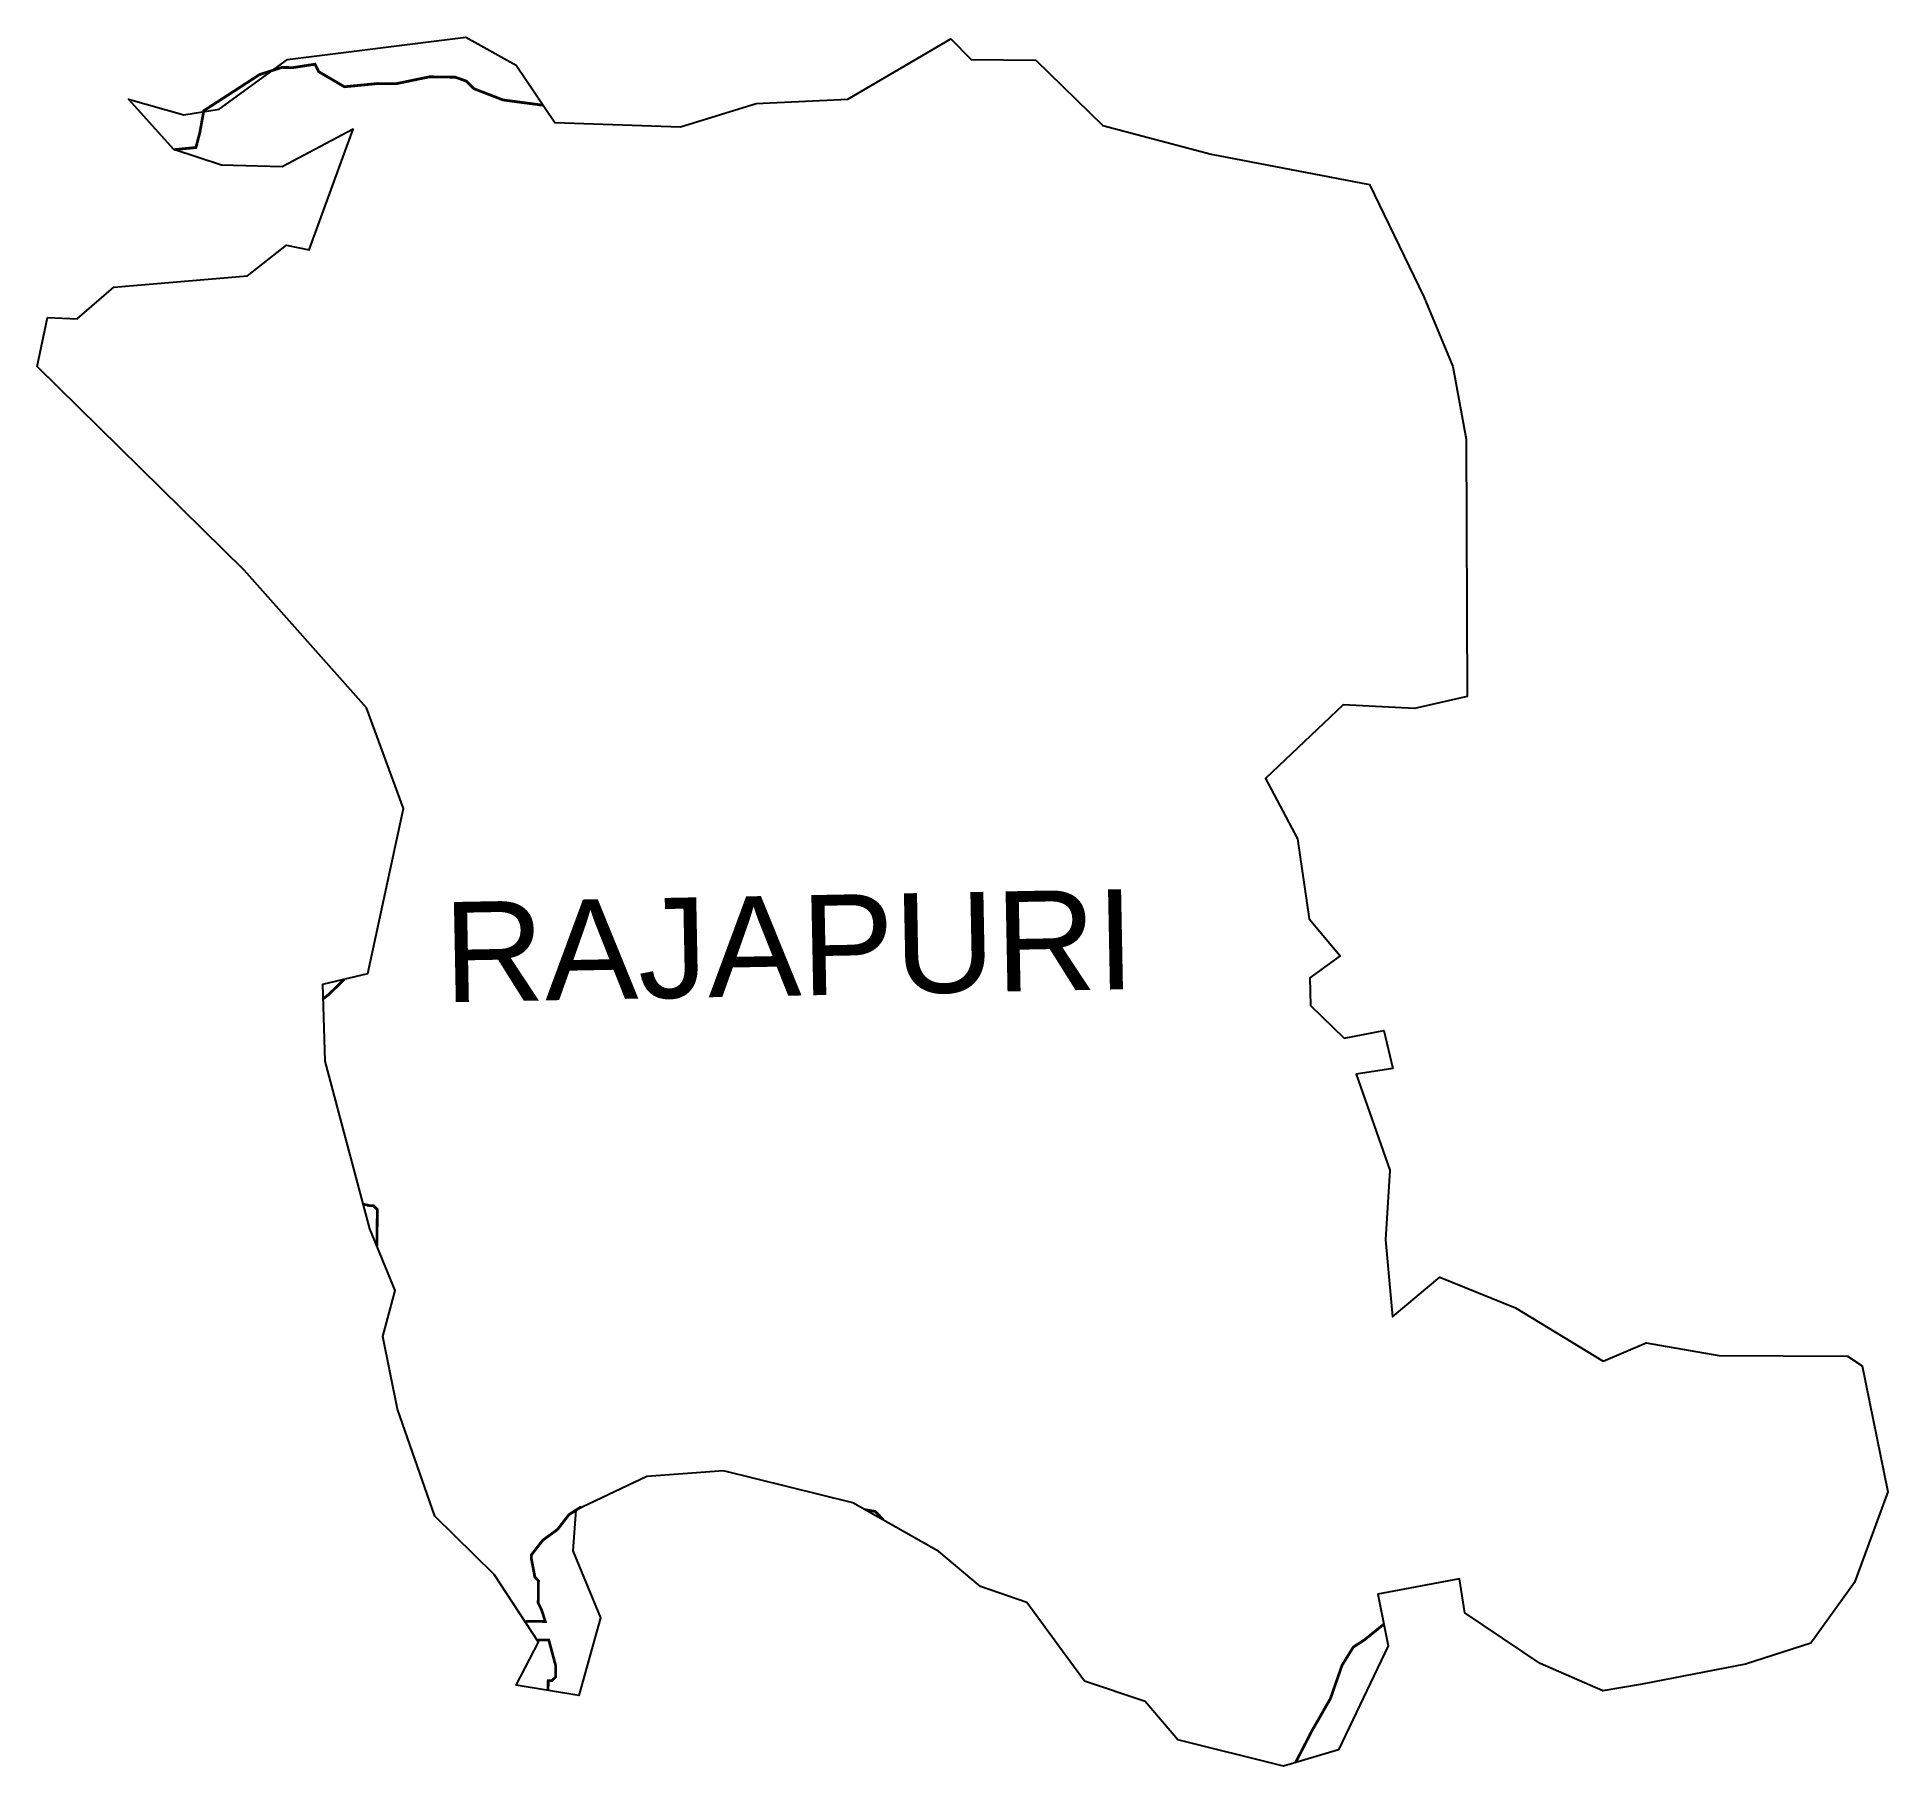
# Model space of a CAD drawing. Header units: metres. Extents: x 284941 to 286951, y 2024466 to 2026344.
import ezdxf

# ---------------------------------------------------------------- set-up
doc = ezdxf.new("R2010")
doc.units = ezdxf.units.M
for name, color, linetype in [('HAZARDS LINE', 1, 'Continuous'), ('village', 3, 'Continuous'), ('VILLAGE NAME', 250, 'Continuous')]:
    doc.layers.add(name, color=color, linetype=linetype)
doc.styles.get("Standard").update_dxf_attribs({"font": 'simplex.shx'})

msp = doc.modelspace()

# ---------------------------------------------------------------- linework, layer by layer
at = {"color": 3, "flags": 128}
msp.add_lwpolyline([(285955.6, 2026319.8), (286025.8, 2026319.2)], dxfattribs=at)
at = {"layer": 'HAZARDS LINE', "lineweight": 18}
for points in [[(285090, 2026222, 3.01, 3.01, 0), (285113.6, 2026224.3, 3.01, 3.01, 0), (285117.9, 2026240.3, 3.01, 3.01, 0), (285122.2, 2026264.3, 3.01, 3.01, 0), (285146.5, 2026280, 3.01, 3.01, 0), (285182.9, 2026303.6, 3.01, 3.01, 0), (285207, 2026311.3, 3.01, 3.01, 0), (285219, 2026311.1, 3.01, 3.01, 0), (285243.1, 2026314.8, 3.01, 3.01, 0), (285247, 2026306.7, 3.01, 3.01, 0), (285274.9, 2026290.3, 3.01, 3.01, 0), (285311, 2026293.8, 3.01, 3.01, 0), (285331.1, 2026293.6, 3.01, 3.01, 0), (285367.2, 2026301.1, 3.01, 3.01, 0), (285395.3, 2026300.7, 3.01, 3.01, 0), (285407.3, 2026296.5, 3.01, 3.01, 0), (285415.2, 2026288.4, 3.01, 3.01, 0), (285447.1, 2026276, 3.01, 3.01, 0), (285490.9, 2026270.2, 3.01, 3.01, 0)], [(285251.9, 2025299.7, 3.01, 3.01, 0), (285257.7, 2025304.2, 3.01, 3.01, 0), (285273.9, 2025320, 3.01, 3.01, 0), (285274.5, 2025321, 3.01, 3.01, 0)], [(285310.2, 2025031.1, 3.01, 3.01, 0), (285310.7, 2025070.9, 3.01, 3.01, 0), (285306.7, 2025074.9, 3.01, 3.01, 0), (285302.7, 2025075, 3.01, 3.01, 0), (285295.3, 2025076.6, 3.01, 3.01, 0)], [(285859.4, 2024734.2, 3.01, 3.01, 0), (285859.4, 2024734.8, 3.01, 3.01, 0), (285855.5, 2024738.8, 3.01, 3.01, 0), (285851.5, 2024742.9, 3.01, 3.01, 0), (285840.6, 2024744.8, 3.01, 3.01, 0)], [(286403.8, 2024620.4, 3.01, 3.01, 0), (286382.9, 2024603.5, 3.01, 3.01, 0), (286370.7, 2024595.6, 3.01, 3.01, 0), (286358.4, 2024575.7, 3.01, 3.01, 0), (286345.9, 2024539.8, 3.01, 3.01, 0), (286325.4, 2024504, 3.01, 3.01, 0), (286308.1, 2024470.4, 3.01, 3.01, 0)]]:
    msp.add_lwpolyline(points, format="xyseb", dxfattribs=at)
at = {"layer": 'HAZARDS LINE', "lineweight": 18, "const_width": 3.01}
for points in [[(285532.1, 2024747.2), (285530.9, 2024747.2), (285518.7, 2024739.3), (285506.5, 2024723.4), (285490.3, 2024711.6), (285478.1, 2024695.8), (285478, 2024691.7), (285481.8, 2024671.6), (285485.7, 2024667.6), (285485.4, 2024643.5), (285489.3, 2024635.5), (285493.1, 2024623.4), (285473.1, 2024623.6), (285471.7, 2024622.3)], [(285484, 2024603.4), (285496.9, 2024603.3), (285504.5, 2024575.1), (285504.4, 2024563.1), (285500.3, 2024559.1), (285496.3, 2024559.2), (285496.1, 2024548.6)]]:
    msp.add_lwpolyline(points, dxfattribs=at)
at = {"layer": 'village', "color": 3, "true_color": 0x00ff00}
for points in [[(286951.4, 2024764.3, 0), (286915.2, 2024665.8, 0), (286867.7, 2024599.9, 0), (286796.7, 2024576.9, 0), (286684.5, 2024555.3, 0), (286641.7, 2024548.2, 0), (286573.6, 2024577.6, 0), (286491.9, 2024632.9, 0), (286486.1, 2024669.6, 0), (286397.4, 2024652.9, 0), (286408.4, 2024596.8, 0), (286354.7, 2024484.1, 0), (286294.7, 2024466.4, 0), (286180, 2024495, 0), (286144.8, 2024536.6, 0), (286078.8, 2024558.4, 0), (286016.1, 2024643.9, 0), (285965.8, 2024661.5, 0), (285920.6, 2024699.5, 0), (285827.3, 2024752.4, 0), (285686.6, 2024787, 0), (285603.4, 2024780.8, 0), (285526.2, 2024744.3, 0), (285523.1, 2024700.2, 0), (285553.2, 2024627.5, 0), (285529.7, 2024542.9, 0), (285461.6, 2024554.4, 0), (285485.7, 2024600.8, 0), (285437.5, 2024674.5, 0), (285373.2, 2024737.8, 0), (285332.6, 2024853.9, 0), (285316.8, 2024932.9, 0), (285330.2, 2024982.8, 0), (285302.4, 2025049.7, 0), (285253.9, 2025232, 0), (285251.5, 2025315.6, 0), (285300.5, 2025327.1, 0), (285339.3, 2025506.3, 0), (285299.1, 2025615.9, 0), (285166.2, 2025765.2, 0), (284941.1, 2025986.3, 0), (284952.3, 2026039.7, 0), (284984.7, 2026038.2, 0), (285024.4, 2026072.6, 0), (285169.6, 2026085.1, 0), (285211.9, 2026118.2, 0), (285236.6, 2026113.3, 0), (285284.3, 2026244.4, 0), (285207.4, 2026203.5, 0), (285141.6, 2026205.2, 0), (285089.8, 2026222, 0), (285040.3, 2026276.7, 0), (285100.6, 2026259.9, 0), (285139, 2026265.9, 0), (285213, 2026319.8, 0), (285406.8, 2026344.3, 0), (285461.4, 2026313.7, 0), (285503.5, 2026251.6, 0), (285640.1, 2026246.9, 0), (285722.2, 2026272.1, 0), (285821.8, 2026277, 0), (285933.5, 2026342.2, 0), (285955.6, 2026319.8, 0)], [(286025.8, 2026319.2, 0), (286098.7, 2026248.2, 0), (286216.4, 2026217.2, 0), (286388.2, 2026184.1, 0), (286447.4, 2026062.1, 0), (286478.8, 2025986.5, 0), (286493.4, 2025907.4, 0), (286494.3, 2025628.2, 0), (286437.1, 2025614.9, 0), (286359.8, 2025618.9, 0), (286275.4, 2025539.1, 0), (286310.1, 2025473.4, 0), (286322.9, 2025386.6, 0), (286356.5, 2025346.2, 0), (286323.5, 2025322.5, 0), (286324.2, 2025292.3, 0), (286360.7, 2025256.8, 0), (286403.7, 2025265.3, 0), (286413.6, 2025224.1, 0), (286373.7, 2025218, 0), (286410.2, 2025113.6, 0), (286405.6, 2025037.9, 0), (286413.1, 2024954.3, 0), (286464.8, 2024997.2, 0), (286546.7, 2024964.1, 0), (286642, 2024906.3, 0), (286688.6, 2024925.9, 0), (286767.8, 2024912.2, 0), (286907.3, 2024911.4, 0), (286923.4, 2024901.1, 0), (286951.4, 2024764.3, 0)]]:
    msp.add_polyline3d(points, dxfattribs=at)

# ---------------------------------------------------------------- texts
at = {"layer": 'VILLAGE NAME', "insert": (285381.4, 2025404.6), "char_height": 108.748, "attachment_point": 1, "rotation": 1.1028}
msp.add_mtext_dynamic_manual_height_columns('{\\fArial|b0|i0|c0|p34;RAJAPURI}', width=726.929, gutter_width=543.7, heights=[0], dxfattribs=at)

doc.saveas('drawing.dxf')
